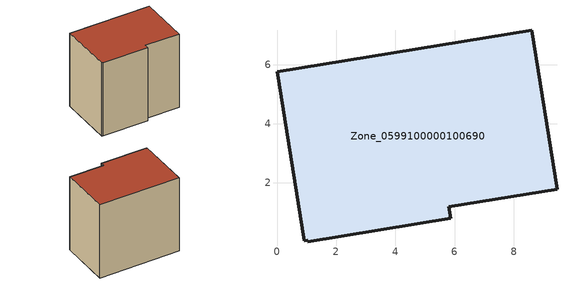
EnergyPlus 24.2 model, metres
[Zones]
Zone_0599100000100690
 floor ground (C_G): 5.87,0.8 1.04,0.02 1.03,0.07 0.92,0.05 0,5.76 8.6,7.15 9.46,1.78 5.81,1.2 z0
 wall outside (C_F): 8.6,7.15 0,5.76 0.92,0.05 1.03,0.07 1.04,0.02 5.87,0.8 5.81,1.2 9.46,1.78 8.6,7.15 z0:8.3
 roof outside (C_R): 0.92,0.05 1.03,0.07 1.04,0.02 5.87,0.8 5.81,1.2 9.46,1.78 8.6,7.15 0,5.76 z8.3
[BUILDING]
Pand.0599100000100690: North Axis=0; Terrain=City; Loads Convergence Tolerance Value=0.04; Temperature Convergence Tolerance Value=0.4; Solar Distribution=FullExterior; Maximum Number of Warmup Days=25; Minimum Number of Warmup Days=1
[Site:Location]
Rotterdam.The.Hague.AP_ZH_NLD Design_Conditions: Latitude=51.96; Longitude=4.45; Time Zone=1; Elevation=-4.5
[SITE:GROUNDTEMPERATURE:BUILDINGSURFACE]
18, 18, 18, 18, 18, 18, 18, 18, 18, 18, 18, 18
[MATERIAL] Thermal Absorptance=0.9; Solar Absorptance=0.7; Visible Absorptance=0.7
Name | Roughness | Thickness | Conductivity | Density | Specific Heat
G.TI.1975-1991 | MediumSmooth | 0.15 | 0.288461 | 540 | 1210
F.TI.1975-1991 | Rough | 0.3 | 0.230769 | 1920 | 840
R.TI.1975-1991 | MediumRough | 0.2 | 0.153846 | 1500 | 1000
[CONSTRUCTION]
C_G: G.TI.1975-1991
C_F: F.TI.1975-1991
C_R: R.TI.1975-1991
[ZONE]
Zone_0599100000100690: Type=1; Multiplier=1; Ceiling Height=Autocalculate; Volume=Autocalculate; Floor Area=autocalculate; Part of Total Floor Area=Yes
[ZONEINFILTRATION:DESIGNFLOWRATE]
Infil_Zone_0599100000100690: Zone or ZoneList or Space or SpaceList=Zone_0599100000100690; Schedule=AlwaysOn; Design Flow Rate Calculation Method=Flow/Area; Flow Rate per Floor Area=0.003; Constant Term Coefficient=1; Temperature Term Coefficient=0; Velocity Term Coefficient=0; Velocity Squared Term Coefficient=0
[HVACTEMPLATE:ZONE:IDEALLOADSAIRSYSTEM]
Zone_0599100000100690: Maximum Heating Supply Air Temperature=50; Minimum Cooling Supply Air Temperature=13; Maximum Heating Supply Air Humidity Ratio=0.0156; Minimum Cooling Supply Air Humidity Ratio=0.0077; Heating Limit=NoLimit; Cooling Limit=NoLimit; Dehumidification Control Type=ConstantSensibleHeatRatio; Cooling Sensible Heat Ratio=0.7; Dehumidification Setpoint=60; Humidification Control Type=None; Humidification Setpoint=30; Outdoor Air Method=None; Outdoor Air Flow Rate per Person=0.00944; Outdoor Air Flow Rate per Zone Floor Area=0; Outdoor Air Flow Rate per Zone=0; Demand Controlled Ventilation Type=None; Outdoor Air Economizer Type=NoEconomizer; Heat Recovery Type=None; Sensible Heat Recovery Effectiveness=0.7; Latent Heat Recovery Effectiveness=0.65
[ZONECONTROL:THERMOSTAT]
ThermostatControl_Zone_0599100000100690: Zone or ZoneList=Zone_0599100000100690; Control Type Schedule=DualSetpointControlType; Control 1=Thermostat_Zone_0599100000100690; Temperature Difference Between Cutout And Setpoint=0
[THERMOSTATSETPOINT:DUALSETPOINT]
Thermostat_Zone_0599100000100690: Heating Setpoint Temperature Schedule=HeatingSetpoint_Zone_0599100000100690; Cooling Setpoint Temperature Schedule=CoolingSetpoint_Zone_0599100000100690
[SCHEDULE:COMPACT]
HeatingSetpoint_Zone_0599100000100690: Through: 12/31, For: AllDays, Until: 24:00, 21
CoolingSetpoint_Zone_0599100000100690: Through: 12/31, For: AllDays, Until: 24:00, 24
DualSetpointControlType: Through: 12/31, For: AllDays, Until: 24:00, 4
AlwaysOn: Through: 12/31, For: AllDays, Until: 24:00, 1
